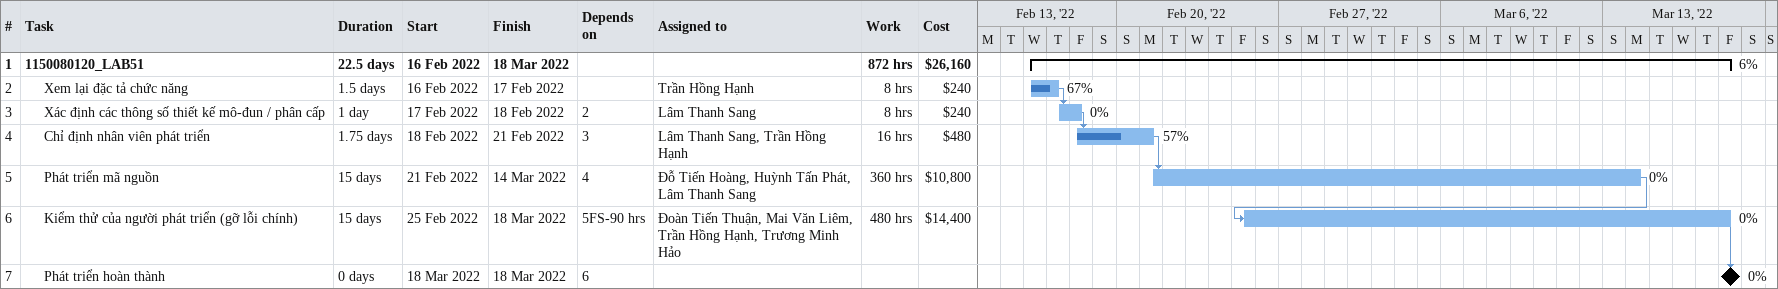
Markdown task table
| ID | Level | Task | Duration | Start | Finish | Predecessors | Resources | % complete | Work (h) | Cost ($) |
|---|---|---|---|---|---|---|---|---|---|---|
| 1 | 1 | **1150080120_LAB51** | 22.5d | 2022-02-16 | 2022-03-18 |  |  | 6 | 872 | 26160 |
| 2 | 2 | Xem lại đặc tả chức năng | 1.5d | 2022-02-16 | 2022-02-17 |  | Trần Hồng Hạnh | 67 | 8 | 240 |
| 3 | 2 | Xác định các thông số thiết kế mô-đun / phân cấp | 1d | 2022-02-17 | 2022-02-18 | 2 | Lâm Thanh Sang | 0 | 8 | 240 |
| 4 | 2 | Chỉ định nhân viên phát triển | 1.75d | 2022-02-18 | 2022-02-21 | 3 | Lâm Thanh Sang, Trần Hồng Hạnh | 57 | 16 | 480 |
| 5 | 2 | Phát triển mã nguồn | 15d | 2022-02-21 | 2022-03-14 | 4 | Đỗ Tiến Hoàng, Huỳnh Tấn Phát, Lâm Thanh Sang | 0 | 360 | 10800 |
| 6 | 2 | Kiểm thử của người phát triển (gỡ lỗi chính) | 15d | 2022-02-25 | 2022-03-18 | 5FS-90h | Đoàn Tiến Thuận, Mai Văn Liêm, Trần Hồng Hạnh, Trương Minh Hảo | 0 | 480 | 14400 |
| 7 | 2 | Phát triển hoàn thành | 0d | 2022-03-18 | 2022-03-18 | 6 |  | 0 |  |  |
